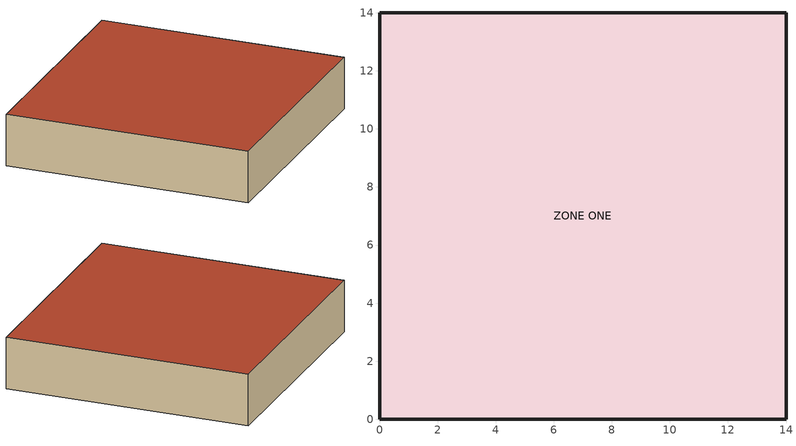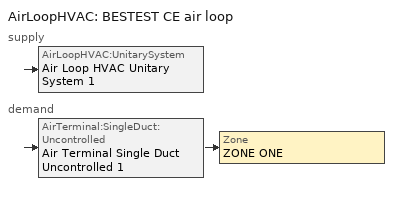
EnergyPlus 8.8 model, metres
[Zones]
ZONE ONE
 floor outside (LTWALL): 14,14 14,0 0,0 0,14 z0
 wall outside (LTWALL): 14,0 14,14 0,14 0,0 14,0 z0:3
 roof outside (LTWALL): 14,0 14,14 0,14 0,0 z3
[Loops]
AirLoopHVAC 'BESTEST CE air loop'
 supply: AirLoopHVAC:UnitarySystem 'Air Loop HVAC Unitary System 1'
 demand: AirTerminal:SingleDuct:Uncontrolled 'Air Terminal Single Duct Uncontrolled 1' > Zone 'ZONE ONE'
[Building]
BESTEST Case CE500 - Base Case (0% OA): North Axis {deg}=0; Terrain=Country; Solar Distribution=FullInteriorAndExterior; Minimum Number of Warmup Days=6
[Site:Location]
NEW_ORLEANS_LA_USA: Latitude {deg}=29.98; Longitude {deg}=-90.25; Time Zone {hr}=-6; Elevation {m}=3
[SizingPeriod:DesignDay] Month=1; Day of Month=1; Maximum Dry-Bulb Temperature {C}=23; Daily Dry-Bulb Temperature Range {deltaC}=0; Dry-Bulb Temperature Range Modifier Type=DefaultMultipliers; Humidity Condition Type=WetBulb; Wetbulb or DewPoint at Maximum Dry-Bulb {C}=23; Barometric Pressure {Pa}=31000; Wind Speed {m/s}=0; Wind Direction {deg}=0; Rain Indicator=No; Snow Indicator=No; Daylight Saving Time Indicator=No; Solar Model Indicator=AshraeClearSky; Sky Clearness=0
Name | Day Type
Sizing Period Design Day 1 | SummerDesignDay
Sizing Period Design Day 2 | WinterDesignDay
[Material:NoMass] Roughness=VerySmooth; Thermal Resistance {m2-K/W}=162.5; Thermal Absorptance=0.9
Name | Solar Absorptance | Visible Absorptance
INSULATION-EXT | 0.1 | 0.1
INSULATION-INT | 0.6 | 0.6
[Construction]
LTWALL: INSULATION-EXT, INSULATION-INT
[Zone]
ZONE ONE: Multiplier=1; Ceiling Height {m}=3; Volume {m3}=588
[OtherEquipment] Fuel Type=None; Zone or ZoneList=ZONE ONE; Design Level Calculation Method=EquipmentLevel
Name | Schedule | Design Level {W} | Fraction Latent | Fraction Radiant
CE_lat_mid2_inst | CE500_lat_mid2 | 7621 | 1 | 0
CE_sens_mid2_inst | CE500_sens_mid2 | 18758
[ZoneControl:Thermostat]
ZONE ONE Thermostat: Zone or ZoneList=ZONE ONE; Control Type Schedule=ZONE ONE Thermostat Schedule; Control Object Type 1=ThermostatSetpoint:DualSetpoint; Control Name 1=Thermostat Setpoint Dual Setpoint 1
[ThermostatSetpoint:DualSetpoint]
Thermostat Setpoint Dual Setpoint 1: Heating Setpoint Temperature Schedule=No Heating; Cooling Setpoint Temperature Schedule=25.0 C
[AirTerminal:SingleDuct:Uncontrolled]
Air Terminal Single Duct Uncontrolled 1: Availability Schedule=Always On Discrete; Maximum Air Flow Rate {m3/s}=1.888
[Zone equipment]
ZONE ONE: Air Terminal Single Duct Uncontrolled 1
[Sizing:Zone]
ZONE ONE: Zone Cooling Design Supply Air Temperature Input Method=SupplyAirTemperature; Zone Cooling Design Supply Air Temperature {C}=14; Zone Cooling Design Supply Air Temperature Difference {deltaC}=11.11; Zone Heating Design Supply Air Temperature Input Method=SupplyAirTemperature; Zone Heating Design Supply Air Temperature {C}=40; Zone Heating Design Supply Air Temperature Difference {deltaC}=11.11; Zone Cooling Design Supply Air Humidity Ratio {kgWater/kgDryAir}=0.0085; Zone Heating Design Supply Air Humidity Ratio {kgWater/kgDryAir}=0.008; Cooling Design Air Flow Method=DesignDay; Cooling Design Air Flow Rate {m3/s}=0; Cooling Minimum Air Flow per Zone Floor Area {m3/s-m2}=0.000762; Cooling Minimum Air Flow {m3/s}=0; Cooling Minimum Air Flow Fraction=0; Heating Design Air Flow Method=DesignDay; Heating Design Air Flow Rate {m3/s}=0; Heating Maximum Air Flow per Zone Floor Area {m3/s-m2}=0.002032; Heating Maximum Air Flow {m3/s}=0.141576; Heating Maximum Air Flow Fraction=0.3; Design Specification Zone Air Distribution Object=ZONE ONE Design Spec Zone Air Dist; Account for Dedicated Outdoor Air System=No
[DesignSpecification:ZoneAirDistribution]
ZONE ONE Design Spec Zone Air Dist: Zone Air Distribution Effectiveness in Cooling Mode=1; Zone Air Distribution Effectiveness in Heating Mode=1
[AirLoopHVAC]
BESTEST CE air loop: Design Supply Air Flow Rate {m3/s}=1.888
[Sizing:System]
BESTEST CE air loop: Type of Load to Size On=Sensible; Design Outdoor Air Flow Rate {m3/s}=1.888; Central Heating Maximum System Air Flow Ratio=0.3; Preheat Design Temperature {C}=7; Preheat Design Humidity Ratio {kgWater/kgDryAir}=0.008; Precool Design Temperature {C}=12.8; Precool Design Humidity Ratio {kgWater/kgDryAir}=0.008; Central Cooling Design Supply Air Temperature {C}=12.8; Central Heating Design Supply Air Temperature {C}=16.7; Type of Zone Sum to Use=NonCoincident; 100% Outdoor Air in Cooling=Yes; 100% Outdoor Air in Heating=Yes; Central Cooling Design Supply Air Humidity Ratio {kgWater/kgDryAir}=0.0085; Central Heating Design Supply Air Humidity Ratio {kgWater/kgDryAir}=0.008; Cooling Supply Air Flow Rate Method=DesignDay; Cooling Supply Air Flow Rate {m3/s}=0; Cooling Supply Air Flow Rate Per Floor Area {m3/s-m2}=0.00996765; Cooling Fraction of Autosized Cooling Supply Air Flow Rate=1; Cooling Supply Air Flow Rate Per Unit Cooling Capacity {m3/s-W}=3.94755e-05; Heating Supply Air Flow Rate Method=DesignDay; Heating Supply Air Flow Rate {m3/s}=0; Heating Supply Air Flow Rate Per Floor Area {m3/s-m2}=0.00996765; Heating Fraction of Autosized Heating Supply Air Flow Rate=1; Heating Fraction of Autosized Cooling Supply Air Flow Rate=1; Heating Supply Air Flow Rate Per Unit Heating Capacity {m3/s-W}=3.15882e-05; System Outdoor Air Method=ZoneSum; Zone Maximum Outdoor Air Fraction=1; Cooling Design Capacity Method=CoolingDesignCapacity; Cooling Design Capacity {W}=33280; Cooling Design Capacity Per Floor Area {W/m2}=234.7; Fraction of Autosized Cooling Design Capacity=1; Heating Design Capacity Method=HeatingDesignCapacity; Heating Design Capacity {W}=0; Heating Design Capacity Per Floor Area {W/m2}=157; Fraction of Autosized Heating Design Capacity=1; Central Cooling Capacity Control Method=OnOff
[AvailabilityManager:Scheduled]
BESTEST CE air loop Availability Manager: Schedule=Always On Discrete
[AirLoopHVAC:UnitarySystem]
Air Loop HVAC Unitary System 1: Control Type=Load; Controlling Zone or Thermostat Location=ZONE ONE; Dehumidification Control Type=None; Availability Schedule=Always On Discrete; Supply Fan=Fan On Off 1; Fan Placement=DrawThrough; Supply Air Fan Operating Mode Schedule=Always Off Discrete; DX Heating Coil Sizing Ratio=1; Cooling Coil=Coil Cooling DX Single Speed 1; Use DOAS DX Cooling Coil=No; Minimum Supply Air Temperature {C}=2; Latent Load Control=SensibleOnlyLoadControl; Cooling Supply Air Flow Rate Method=SupplyAirFlowRate; Cooling Supply Air Flow Rate {m3/s}=1.888; Heating Supply Air Flow Rate {m3/s}=Autosize; No Load Supply Air Flow Rate Method=SupplyAirFlowRate; No Load Supply Air Flow Rate {m3/s}=0; Maximum Supply Air Temperature {C}=80; Maximum Outdoor Dry-Bulb Temperature for Supplemental Heater Operation {C}=21; Maximum Cycling Rate {cycles/hr}=2.5; Heat Pump Time Constant {s}=60; Fraction of On-Cycle Power Use=0.01; Heat Pump Fan Delay Time {s}=60; Ancillary On-Cycle Electric Power {W}=0; Ancillary Off-Cycle Electric Power {W}=0
[Fan:OnOff]
Fan On Off 1: Availability Schedule=Always On Discrete; Fan Total Efficiency=0.11374; Pressure Rise {Pa}=74.7; Maximum Flow Rate {m3/s}=1.888; Motor Efficiency=0.94; Motor In Airstream Fraction=1; Fan Power Ratio Function of Speed Ratio Curve=Fan On Off Power Curve; Fan Efficiency Ratio Function of Speed Ratio Curve=Fan On Off Efficiency Curve
[Coil:Cooling:DX:SingleSpeed]
Coil Cooling DX Single Speed 1: Availability Schedule=Always On Discrete; Gross Rated Total Cooling Capacity {W}=33280; Gross Rated Sensible Heat Ratio=0.78245; Gross Rated Cooling COP {W/W}=3.0448; Rated Air Flow Rate {m3/s}=1.888; Rated Evaporator Fan Power Per Volume Flow Rate {W/(m3/s)}=773.3; Total Cooling Capacity Function of Temperature Curve=Curve Biquadratic 1; Total Cooling Capacity Function of Flow Fraction Curve=Curve Quadratic 1; Energy Input Ratio Function of Temperature Curve=Curve Biquadratic 2; Energy Input Ratio Function of Flow Fraction Curve=Curve Quadratic 2; Part Load Fraction Correlation Curve=Curve Quadratic 3; Condenser Type=AirCooled; Evaporative Condenser Effectiveness=0; Evaporative Condenser Air Flow Rate {m3/s}=Autosize; Evaporative Condenser Pump Rated Power Consumption {W}=Autosize; Crankcase Heater Capacity {W}=0; Maximum Outdoor Dry-Bulb Temperature for Crankcase Heater Operation {C}=0; Basin Heater Capacity {W/K}=0; Basin Heater Setpoint Temperature {C}=10
[Schedule:Compact]
ZONE ONE Thermostat Schedule: Through: 12/31, For: AllDays, Until: 24:00, 4
[Schedule:Day:Interval]
Schedule Day 2: No, 24:00, -100
Schedule Day 39; Schedule Day 51: No, 24:00, 0
Schedule Day 40; Schedule Day 52: No, 08:00, 0, 12:00, 0.5, 14:00, 0.75, 16:00, 1, 20:00, 0.5, 24:00, 0.375
Schedule Day 41; Schedule Day 53: No, 08:00, 0, 14:00, 0.5, 24:00, 0
Schedule Day 42; Schedule Day 54: No, 08:00, 0.375, 12:00, 0.5, 14:00, 0.75, 16:00, 1, 20:00, 0.5, 24:00, 0.375
Schedule Day 43; Schedule Day 55: No, 08:00, 0, 17:00, 0.5, 24:00, 0
Schedule Day 44; Schedule Day 56: No, 09:00, 0, 16:00, 0.375, 24:00, 0
[Schedule:Week:Daily]
Schedule:Week:Daily {ec8b8ec4-3b95-4714-81b9-0d456017d660}: Schedule Day 2, Schedule Day 2, Schedule Day 2, Schedule Day 2, Schedule Day 2, Schedule Day 2, Schedule Day 2, Schedule Day 2, Schedule Day 2, Schedule Day 2, Schedule Day 2, Schedule Day 2
Schedule:Week:Daily {0c2fa662-725e-499e-8ce8-a237c5a65184}; Schedule:Week:Daily {efc949d1-bc3b-4792-8504-7f208b76f9bf}: Schedule Day 51, Schedule Day 51, Schedule Day 51, Schedule Day 51, Schedule Day 51, Schedule Day 51, Schedule Day 51, Schedule Day 51, Schedule Day 51, Schedule Day 51, Schedule Day 51, Schedule Day 51
Schedule:Week:Daily {a45992ee-b002-4b68-a2a7-211debf82420}: Schedule Day 51, Schedule Day 51, Schedule Day 56, Schedule Day 56, Schedule Day 56, Schedule Day 56, Schedule Day 56, Schedule Day 51, Schedule Day 51, Schedule Day 51, Schedule Day 51, Schedule Day 51
Schedule:Week:Daily {234a5733-0528-4197-ba27-2487fa49df69}: Schedule Day 56, Schedule Day 56, Schedule Day 56, Schedule Day 56, Schedule Day 56, Schedule Day 56, Schedule Day 56, Schedule Day 51, Schedule Day 51, Schedule Day 51, Schedule Day 51, Schedule Day 51
Schedule:Week:Daily {04bef242-56e9-44c0-811e-47eb5295c017}: Schedule Day 56, Schedule Day 56, Schedule Day 56, Schedule Day 56, Schedule Day 56, Schedule Day 51, Schedule Day 55, Schedule Day 51, Schedule Day 51, Schedule Day 51, Schedule Day 51, Schedule Day 51
Schedule:Week:Daily {361ebc68-8661-47ea-88b6-859e1609a659}: Schedule Day 55, Schedule Day 55, Schedule Day 55, Schedule Day 55, Schedule Day 55, Schedule Day 55, Schedule Day 55, Schedule Day 51, Schedule Day 51, Schedule Day 51, Schedule Day 51, Schedule Day 51
Schedule:Week:Daily {34126836-b783-49aa-924c-82cf3424f4c5}: Schedule Day 55, Schedule Day 54, Schedule Day 54, Schedule Day 54, Schedule Day 54, Schedule Day 54, Schedule Day 54, Schedule Day 51, Schedule Day 51, Schedule Day 51, Schedule Day 51, Schedule Day 51
Schedule:Week:Daily {acf0d696-9d8e-457d-abf1-2d28aeb9c3b2}: Schedule Day 54, Schedule Day 54, Schedule Day 54, Schedule Day 54, Schedule Day 54, Schedule Day 54, Schedule Day 54, Schedule Day 51, Schedule Day 51, Schedule Day 51, Schedule Day 51, Schedule Day 51
Schedule:Week:Daily {b9498602-01a0-4988-903a-1f3807060bd1}: Schedule Day 53, Schedule Day 53, Schedule Day 53, Schedule Day 53, Schedule Day 53, Schedule Day 53, Schedule Day 53, Schedule Day 51, Schedule Day 51, Schedule Day 51, Schedule Day 51, Schedule Day 51
Schedule:Week:Daily {82c2e731-0654-4520-8331-3f87e0092f63}: Schedule Day 52, Schedule Day 52, Schedule Day 52, Schedule Day 52, Schedule Day 52, Schedule Day 52, Schedule Day 52, Schedule Day 51, Schedule Day 51, Schedule Day 51, Schedule Day 51, Schedule Day 51
Schedule:Week:Daily {7e697bb3-669d-4537-95fe-d459693b29a8}: Schedule Day 52, Schedule Day 52, Schedule Day 52, Schedule Day 52, Schedule Day 51, Schedule Day 51, Schedule Day 51, Schedule Day 51, Schedule Day 51, Schedule Day 51, Schedule Day 51, Schedule Day 51
Schedule:Week:Daily {ecbaa60a-3477-4fa4-a301-a357132ac3ca}; Schedule:Week:Daily {ffb6546e-95f7-4ea7-b79d-bf77daa14a59}: Schedule Day 39, Schedule Day 39, Schedule Day 39, Schedule Day 39, Schedule Day 39, Schedule Day 39, Schedule Day 39, Schedule Day 39, Schedule Day 39, Schedule Day 39, Schedule Day 39, Schedule Day 39
Schedule:Week:Daily {9a478fb6-7fe9-40af-bd62-5b820e30030f}: Schedule Day 39, Schedule Day 39, Schedule Day 44, Schedule Day 44, Schedule Day 44, Schedule Day 44, Schedule Day 44, Schedule Day 39, Schedule Day 39, Schedule Day 39, Schedule Day 39, Schedule Day 39
Schedule:Week:Daily {a0a77a59-ef12-472d-8487-d4f13fdae40d}: Schedule Day 44, Schedule Day 44, Schedule Day 44, Schedule Day 44, Schedule Day 44, Schedule Day 44, Schedule Day 44, Schedule Day 39, Schedule Day 39, Schedule Day 39, Schedule Day 39, Schedule Day 39
Schedule:Week:Daily {7165f5d1-5221-49ad-b097-267cdb19f82b}: Schedule Day 44, Schedule Day 44, Schedule Day 44, Schedule Day 44, Schedule Day 44, Schedule Day 39, Schedule Day 43, Schedule Day 39, Schedule Day 39, Schedule Day 39, Schedule Day 39, Schedule Day 39
Schedule:Week:Daily {f4fdcc8c-a96d-41cb-8a29-4629eda3c9ec}: Schedule Day 43, Schedule Day 43, Schedule Day 43, Schedule Day 43, Schedule Day 43, Schedule Day 43, Schedule Day 43, Schedule Day 39, Schedule Day 39, Schedule Day 39, Schedule Day 39, Schedule Day 39
Schedule:Week:Daily {7a367ee6-99e6-4ae3-b9f9-5bef1e40193b}: Schedule Day 43, Schedule Day 42, Schedule Day 42, Schedule Day 42, Schedule Day 42, Schedule Day 42, Schedule Day 42, Schedule Day 39, Schedule Day 39, Schedule Day 39, Schedule Day 39, Schedule Day 39
Schedule:Week:Daily {9db018fe-009c-48d1-8b0f-b6b44c5d87cc}: Schedule Day 42, Schedule Day 42, Schedule Day 42, Schedule Day 42, Schedule Day 42, Schedule Day 42, Schedule Day 42, Schedule Day 39, Schedule Day 39, Schedule Day 39, Schedule Day 39, Schedule Day 39
Schedule:Week:Daily {ad4f4cf8-a17a-4a42-b157-46e3da62e7b8}: Schedule Day 41, Schedule Day 41, Schedule Day 41, Schedule Day 41, Schedule Day 41, Schedule Day 41, Schedule Day 41, Schedule Day 39, Schedule Day 39, Schedule Day 39, Schedule Day 39, Schedule Day 39
Schedule:Week:Daily {ecb8ccdb-5388-4575-b8d6-0fc0619de31b}: Schedule Day 40, Schedule Day 40, Schedule Day 40, Schedule Day 40, Schedule Day 40, Schedule Day 40, Schedule Day 40, Schedule Day 39, Schedule Day 39, Schedule Day 39, Schedule Day 39, Schedule Day 39
Schedule:Week:Daily {ce17ce5c-f942-4a84-bc63-423cd0c9fa11}: Schedule Day 40, Schedule Day 40, Schedule Day 40, Schedule Day 40, Schedule Day 39, Schedule Day 39, Schedule Day 39, Schedule Day 39, Schedule Day 39, Schedule Day 39, Schedule Day 39, Schedule Day 39
[Schedule:Year]
No Heating: Schedule:Week:Daily {ec8b8ec4-3b95-4714-81b9-0d456017d660}, 1, 1, 12, 31
CE500_lat_mid2: Schedule:Week:Daily {0c2fa662-725e-499e-8ce8-a237c5a65184}, 1, 1, 3, 8, Schedule:Week:Daily {a45992ee-b002-4b68-a2a7-211debf82420}, 3, 9, 3, 15, Schedule:Week:Daily {234a5733-0528-4197-ba27-2487fa49df69}, 3, 16, 4, 5, Schedule:Week:Daily {04bef242-56e9-44c0-811e-47eb5295c017}, 4, 6, 4, 12, Schedule:Week:Daily {361ebc68-8661-47ea-88b6-859e1609a659}, 4, 13, 4, 19, Schedule:Week:Daily {34126836-b783-49aa-924c-82cf3424f4c5}, 4, 20, 4, 26, Schedule:Week:Daily {acf0d696-9d8e-457d-abf1-2d28aeb9c3b2}, 4, 27, 10, 11, Schedule:Week:Daily {b9498602-01a0-4988-903a-1f3807060bd1}, 10, 12, 10, 18, Schedule:Week:Daily {82c2e731-0654-4520-8331-3f87e0092f63}, 10, 19, 11, 1, Schedule:Week:Daily {7e697bb3-669d-4537-95fe-d459693b29a8}, 11, 2, 11, 8, Schedule:Week:Daily {efc949d1-bc3b-4792-8504-7f208b76f9bf}, 11, 9, 12, 31
CE500_sens_mid2: Schedule:Week:Daily {ecbaa60a-3477-4fa4-a301-a357132ac3ca}, 1, 1, 3, 8, Schedule:Week:Daily {9a478fb6-7fe9-40af-bd62-5b820e30030f}, 3, 9, 3, 15, Schedule:Week:Daily {a0a77a59-ef12-472d-8487-d4f13fdae40d}, 3, 16, 4, 5, Schedule:Week:Daily {7165f5d1-5221-49ad-b097-267cdb19f82b}, 4, 6, 4, 12, Schedule:Week:Daily {f4fdcc8c-a96d-41cb-8a29-4629eda3c9ec}, 4, 13, 4, 19, Schedule:Week:Daily {7a367ee6-99e6-4ae3-b9f9-5bef1e40193b}, 4, 20, 4, 26, Schedule:Week:Daily {9db018fe-009c-48d1-8b0f-b6b44c5d87cc}, 4, 27, 10, 11, Schedule:Week:Daily {ad4f4cf8-a17a-4a42-b157-46e3da62e7b8}, 10, 12, 10, 18, Schedule:Week:Daily {ecb8ccdb-5388-4575-b8d6-0fc0619de31b}, 10, 19, 11, 1, Schedule:Week:Daily {ce17ce5c-f942-4a84-bc63-423cd0c9fa11}, 11, 2, 11, 8, Schedule:Week:Daily {ffb6546e-95f7-4ea7-b79d-bf77daa14a59}, 11, 9, 12, 31
[Schedule:Constant]
Name | Hourly Value
25.0 C | 25
Always Off Discrete | 0
Always On Discrete | 1
[Curve:Exponent]
Fan On Off Power Curve: Coefficient1 Constant=1; Coefficient2 Constant=0; Coefficient3 Constant=0; Minimum Value of x {BasedOnField A2}=0; Maximum Value of x {BasedOnField A2}=1
[Curve:Cubic]
Fan On Off Efficiency Curve: Coefficient1 Constant=1; Coefficient2 x=0; Coefficient3 x**2=0; Coefficient4 x**3=0; Minimum Value of x {BasedOnField A2}=0; Maximum Value of x {BasedOnField A2}=1
[Curve:Biquadratic] Minimum Value of x {BasedOnField A2}=0; Maximum Value of x {BasedOnField A2}=100; Minimum Value of y {BasedOnField A3}=0; Maximum Value of y {BasedOnField A3}=100
Name | Coefficient1 Constant | Coefficient2 x | Coefficient3 x**2 | Coefficient4 y | Coefficient5 y**2 | Coefficient6 x*y
Curve Biquadratic 1 | 0.825119 | 0.0144614 | 0.000525383 | -0.00380586 | -2.71284e-05 | -0.000198505
Curve Biquadratic 2 | 0.630056 | -0.0119982 | 0.000136923 | 0.0146366 | 0.000164506 | -0.000238463
[Curve:Quadratic] Coefficient3 x**2=0; Minimum Value of x {BasedOnField A2}=0; Maximum Value of x {BasedOnField A2}=1
Name | Coefficient1 Constant | Coefficient2 x
Curve Quadratic 1; Curve Quadratic 2 | 1 | 0
Curve Quadratic 3 | 0.771 | 0.229
